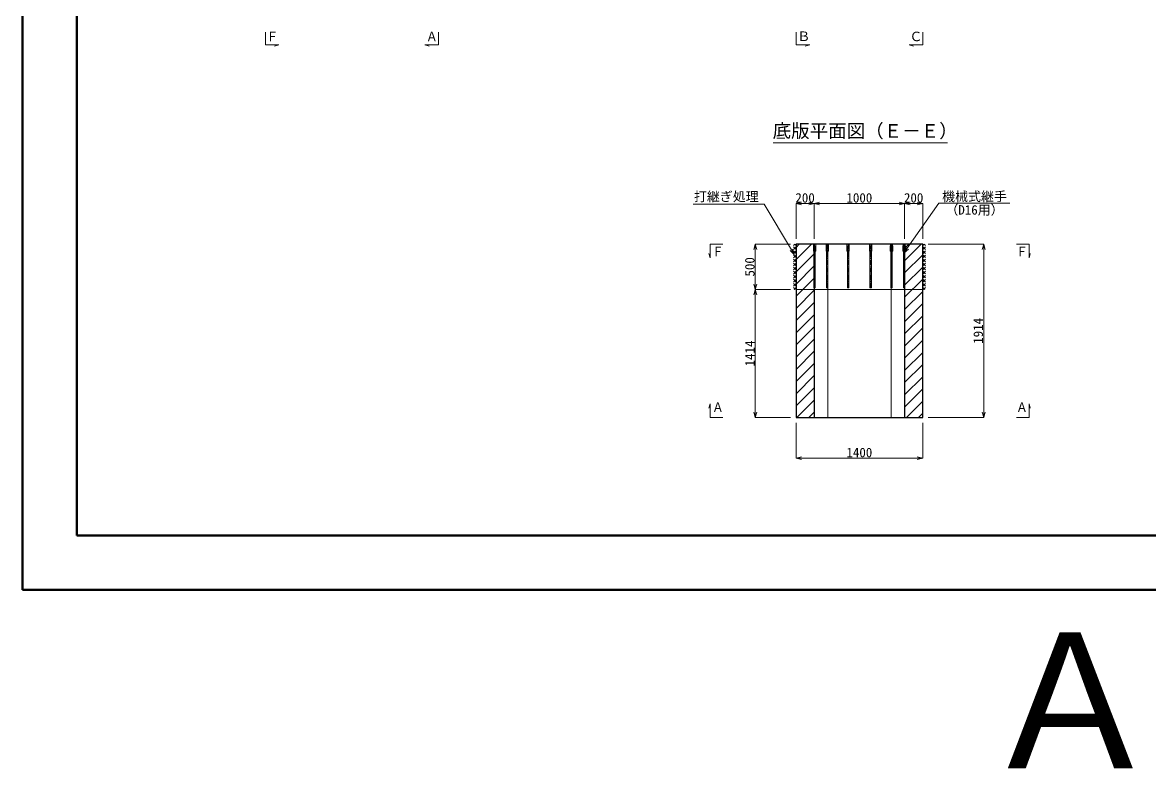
# Model space of a CAD drawing. Header units: millimetres. Extents: x 0 to 126150, y -2000 to 17820.
# Drawn here: x 0 to 12457, y -1975 to 6266 of the extents above; entities that cross this region are included whole.
import ezdxf
from ezdxf import colors
from ezdxf.entities.mleader import LeaderData, LeaderLine
from ezdxf.enums import TextEntityAlignment as Align
from ezdxf.math import Vec2, Vec3

# ---------------------------------------------------------------- set-up
doc = ezdxf.new("R2010")
doc.units = ezdxf.units.MM
doc.header["$LTSCALE"] = 30
doc.linetypes.add('CENTER2', pattern=[28.575, 19.05, -3.175, 3.175, -3.175])
doc.linetypes.add('HIDDEN2', pattern=[4.7625, 3.175, -1.5875])
for name, color, linetype, lineweight in [('0その他', 7, 'Continuous', 13), ('0タイトル', 7, 'Continuous', 13), ('0中心線', 7, 'CENTER2', 5), ('0寸法', 7, 'Continuous', 5), ('0文字', 41, 'Continuous', 5), ('1Pca-BOX', 3, 'Continuous', 25), ('1打継ぎ処理', 8, 'Continuous', 9), ('3機械式継手', 220, 'Continuous', 13), ('D-TTL', 2, 'Continuous', 50)]:
    doc.layers.add(name, color=color, linetype=linetype, lineweight=lineweight)
doc.layers.add('D-WORK作業ﾚｲﾔ', color=9, linetype='Continuous', lineweight=5, plot=False)
doc.styles.get("Standard").update_dxf_attribs({"font": 'MS Gothic.ttf'})
doc.styles.add('寸法文字', font='MS Gothic.ttf')
doc.dimstyles.new('1／30', dxfattribs={"dimscale": 30, "dimtxt": 3.5, "dimasz": 2, "dimexe": 0, "dimexo": 2, "dimgap": 0.3, "dimtad": 1, "dimdec": 0, "dimzin": 1, "dimdsep": 46, "dimtxsty": '寸法文字', "dimblk": 'OPEN30', "dimcen": 2.5, "dimclrd": 256, "dimclre": 256, "dimclrt": 256, "dimadec": 0, "dimazin": 0, "dimtfac": 1, "dimtdec": 0, "dimtmove": 0, "dimatfit": 3, "dimldrblk": 'OPEN30', "dimfxl": 1, "dimlwd": -1, "dimlwe": -1, "dimarcsym": 0})

# ---------------------------------------------------------------- blocks, each defined once
blk = doc.blocks.new('_Open30')
at = {"color": 0, "linetype": 'ByBlock', "lineweight": -2}
for p, q in [((-1, 0.27), (0, 0)), ((0, 0), (-1, -0.27)), ((0, 0), (-1, 0))]:
    blk.add_line(p, q, dxfattribs=at)
blk = doc.blocks.new('*D159')
at = {"layer": '0寸法', "transparency": 16777216}
for p, q in [((10010, 3817), (10625, 3817)), ((10625, 1963), (10625, 3757)), ((10010, 1903), (10625, 1903))]:
    blk.add_line(p, q, dxfattribs=at)
at = {"layer": 'Defpoints', "color": 0, "transparency": 16777216}
for p in [(9950, 3817), (10625, 3817), (9950, 1903)]:
    blk.add_point(p, dxfattribs=at)
at = {"layer": '0寸法', "transparency": 16777216, "xscale": 60, "yscale": 60, "zscale": 60}
for p, rotation in [((10625, 3817), 90), ((10625, 1903), 270)]:
    blk.add_blockref('_Open30', p, dxfattribs=dict(at, rotation=rotation))
at = {"layer": '0寸法', "transparency": 16777216, "insert": (10564, 2860), "char_height": 105, "attachment_point": 5, "rotation": 90, "style": '寸法文字'}
blk.add_mtext('1914', dxfattribs=at)
blk = doc.blocks.new('*D160')
at = {"layer": '0寸法', "transparency": 16777216}
for p, q in [((8550, 3877), (8550, 4267)), ((8610, 4267), (8690, 4267)), ((8750, 3877), (8750, 4267))]:
    blk.add_line(p, q, dxfattribs=at)
at = {"layer": 'Defpoints', "color": 0, "transparency": 16777216}
for p in [(8750, 4267), (8550, 3817), (8750, 3817)]:
    blk.add_point(p, dxfattribs=at)
at = {"layer": '0寸法', "transparency": 16777216, "xscale": 60, "yscale": 60, "zscale": 60, "rotation": 180}
blk.add_blockref('_Open30', (8550, 4267), dxfattribs=at)
at = {"layer": '0寸法', "transparency": 16777216, "xscale": 60, "yscale": 60, "zscale": 60}
blk.add_blockref('_Open30', (8750, 4267), dxfattribs=at)
at = {"layer": '0寸法', "transparency": 16777216, "insert": (8650, 4329), "char_height": 105, "attachment_point": 5, "style": '寸法文字'}
blk.add_mtext('200', dxfattribs=at)
blk = doc.blocks.new('*D161')
at = {"layer": '0寸法', "transparency": 16777216}
for p, q in [((8750, 3877), (8750, 4267)), ((8810, 4267), (9690, 4267)), ((9750, 3877), (9750, 4267))]:
    blk.add_line(p, q, dxfattribs=at)
at = {"layer": 'Defpoints', "color": 0, "transparency": 16777216}
for p in [(9750, 4267), (8750, 3817), (9750, 3817)]:
    blk.add_point(p, dxfattribs=at)
at = {"layer": '0寸法', "transparency": 16777216, "xscale": 60, "yscale": 60, "zscale": 60, "rotation": 180}
blk.add_blockref('_Open30', (8750, 4267), dxfattribs=at)
at = {"layer": '0寸法', "transparency": 16777216, "xscale": 60, "yscale": 60, "zscale": 60}
blk.add_blockref('_Open30', (9750, 4267), dxfattribs=at)
at = {"layer": '0寸法', "transparency": 16777216, "insert": (9250, 4329), "char_height": 105, "attachment_point": 5, "style": '寸法文字'}
blk.add_mtext('1000', dxfattribs=at)
blk = doc.blocks.new('*D162')
at = {"layer": '0寸法', "transparency": 16777216}
for p, q in [((9750, 3877), (9750, 4267)), ((9810, 4267), (9890, 4267)), ((9950, 3877), (9950, 4267))]:
    blk.add_line(p, q, dxfattribs=at)
at = {"layer": 'Defpoints', "color": 0, "transparency": 16777216}
for p in [(9950, 4267), (9750, 3817), (9950, 3817)]:
    blk.add_point(p, dxfattribs=at)
at = {"layer": '0寸法', "transparency": 16777216, "xscale": 60, "yscale": 60, "zscale": 60, "rotation": 180}
blk.add_blockref('_Open30', (9750, 4267), dxfattribs=at)
at = {"layer": '0寸法', "transparency": 16777216, "xscale": 60, "yscale": 60, "zscale": 60}
blk.add_blockref('_Open30', (9950, 4267), dxfattribs=at)
at = {"layer": '0寸法', "transparency": 16777216, "insert": (9850, 4329), "char_height": 105, "attachment_point": 5, "style": '寸法文字'}
blk.add_mtext('200', dxfattribs=at)
blk = doc.blocks.new('*D163')
at = {"layer": '0寸法', "transparency": 16777216}
for p, q in [((8550, 1843), (8550, 1453)), ((9950, 1843), (9950, 1453)), ((8610, 1453), (9890, 1453))]:
    blk.add_line(p, q, dxfattribs=at)
at = {"layer": 'Defpoints', "color": 0, "transparency": 16777216}
for p in [(8550, 1903), (9950, 1903), (9950, 1453)]:
    blk.add_point(p, dxfattribs=at)
at = {"layer": '0寸法', "transparency": 16777216, "xscale": 60, "yscale": 60, "zscale": 60, "rotation": 180}
blk.add_blockref('_Open30', (8550, 1453), dxfattribs=at)
at = {"layer": '0寸法', "transparency": 16777216, "xscale": 60, "yscale": 60, "zscale": 60}
blk.add_blockref('_Open30', (9950, 1453), dxfattribs=at)
at = {"layer": '0寸法', "transparency": 16777216, "insert": (9250, 1515), "char_height": 105, "attachment_point": 5, "style": '寸法文字'}
blk.add_mtext('1400', dxfattribs=at)
blk = doc.blocks.new('*D224')
at = {"layer": '0寸法', "transparency": 16777216}
for p, q in [((8490, 3817), (8100, 3817)), ((8100, 3757), (8100, 3377)), ((8490, 3317), (8100, 3317))]:
    blk.add_line(p, q, dxfattribs=at)
at = {"layer": 'Defpoints', "color": 0, "transparency": 16777216}
for p in [(8550, 3817), (8100, 3317), (8550, 3317)]:
    blk.add_point(p, dxfattribs=at)
at = {"layer": '0寸法', "transparency": 16777216, "xscale": 60, "yscale": 60, "zscale": 60}
for p, rotation in [((8100, 3817), 90), ((8100, 3317), 270)]:
    blk.add_blockref('_Open30', p, dxfattribs=dict(at, rotation=rotation))
at = {"layer": '0寸法', "transparency": 16777216, "insert": (8039, 3567), "char_height": 105, "attachment_point": 5, "rotation": 90, "style": '寸法文字'}
blk.add_mtext('500', dxfattribs=at)
blk = doc.blocks.new('*D225')
at = {"layer": '0寸法', "transparency": 16777216}
for p, q in [((8490, 3317), (8100, 3317)), ((8100, 3257), (8100, 1963)), ((8490, 1903), (8100, 1903))]:
    blk.add_line(p, q, dxfattribs=at)
at = {"layer": 'Defpoints', "color": 0, "transparency": 16777216}
for p in [(8550, 3317), (8100, 1903), (8550, 1903)]:
    blk.add_point(p, dxfattribs=at)
at = {"layer": '0寸法', "transparency": 16777216, "xscale": 60, "yscale": 60, "zscale": 60}
for p, rotation in [((8100, 3317), 90), ((8100, 1903), 270)]:
    blk.add_blockref('_Open30', p, dxfattribs=dict(at, rotation=rotation))
at = {"layer": '0寸法', "transparency": 16777216, "insert": (8039, 2610), "char_height": 105, "attachment_point": 5, "rotation": 90, "style": '寸法文字'}
blk.add_mtext('1414', dxfattribs=at)

msp = doc.modelspace()

# ---------------------------------------------------------------- hatches: boundary and pattern name
at = {"layer": '0その他'}
h = msp.add_hatch(dxfattribs=at)
h.set_pattern_fill('ANSI31', color=256, scale=30)
h.set_pattern_definition([(45, (-50460, 0), (-67.35192, 67.35192), [])])
h.paths.add_polyline_path([(8550.1, 1903.3), (8750.1, 1903.3), (8750.1, 3817.3), (8550.1, 3817.3)])
h.paths.add_polyline_path([(9950.1, 3817.3), (9750.1, 3817.3), (9750.1, 1903.3), (9950.1, 1903.3)])
at = {"layer": '1打継ぎ処理'}
h = msp.add_hatch(dxfattribs=at)
h.set_pattern_fill('ANSI37', color=256, scale=10, angle=90)
h.set_pattern_definition([(135, (17920.006, -12032.43), (-22.45064, -22.45064), []), (225, (17920.006, -12032.43), (22.45064, -22.45064), [])])
h.paths.add_polyline_path([(8520.1, 3817.3), (8520.1, 3317.3), (8550.1, 3317.3), (8550.1, 3817.3)])
h = msp.add_hatch(dxfattribs=at)
h.set_pattern_fill('ANSI37', color=256, scale=10, angle=90)
h.set_pattern_definition([(135, (19350.006, -12032.43), (-22.45064, -22.45064), []), (225, (19350.006, -12032.43), (22.45064, -22.45064), [])])
h.paths.add_polyline_path([(9950.1, 3817.3), (9950.1, 3317.3), (9980.1, 3317.3), (9980.1, 3817.3)])

# ---------------------------------------------------------------- linework, layer by layer
at = {"layer": '0タイトル'}
msp.add_line((8296, 4939), (10224.1, 4939), dxfattribs=at)
at = {"layer": '0中心線', "ltscale": 0.1}
for p, q in [((8755.1, 3817.3), (8755.1, 3335.3)), ((8895.1, 3817.3), (8895.1, 3335.3)), ((9125.1, 3817.3), (9125.1, 3335.3)), ((9375.1, 3817.3), (9375.1, 3335.3)), ((9605.1, 3817.3), (9605.1, 3335.3)), ((9745.1, 3817.3), (9745.1, 3335.3))]:
    msp.add_line(p, q, dxfattribs=at)
at = {"layer": '0文字'}
for points in [[(2684.1, 6159.1), (2684.1, 6020), (2834.7, 6020), (2786.2, 6005.3)], [(4598.1, 6159.1), (4598.1, 6020), (4447.5, 6020), (4496, 6005.3)], [(8550.1, 6159.1), (8550.1, 6020), (8700.7, 6020), (8652.2, 6005.3)], [(9950.1, 6159.1), (9950.1, 6020), (9799.5, 6020), (9848, 6005.3)], [(7739.2, 3817.3), (7600.1, 3817.3), (7600.1, 3666.7), (7585.4, 3715.2)], [(10986, 3817.3), (11125.1, 3817.3), (11125.1, 3666.7), (11139.7, 3715.2)], [(7739.2, 1903.3), (7600.1, 1903.3), (7600.1, 2053.9), (7585.4, 2005.4)], [(10986, 1903.3), (11125.1, 1903.3), (11125.1, 2053.9), (11139.7, 2005.4)]]:
    msp.add_lwpolyline(points, dxfattribs=at)
at = {"layer": '1Pca-BOX'}
for p, q in [((8750.1, 3817.3), (8750.1, 1903.3)), ((9750.1, 3817.3), (9750.1, 1903.3))]:
    msp.add_line(p, q, dxfattribs=at)
at = {"layer": '1Pca-BOX', "lineweight": 9}
for p, q in [((8900.1, 3817.3), (8900.1, 1903.3)), ((9600.1, 3817.3), (9600.1, 1903.3))]:
    msp.add_line(p, q, dxfattribs=at)
at = {"layer": '1Pca-BOX'}
msp.add_lwpolyline([(8550.1, 1903.3), (9950.1, 1903.3), (9950.1, 3817.3), (8550.1, 3817.3)], close=True, dxfattribs=at)
at = {"layer": '3機械式継手'}
for p, q in [((8742.3, 3799.3), (8741.8, 3795.3)), ((8741.8, 3740.3), (8741.8, 3795.3)), ((8768.3, 3740.3), (8741.8, 3740.3)), ((8742.3, 3817.3), (8767.8, 3817.3)), ((8742.3, 3817.3), (8767.8, 3817.3)), ((8742.3, 3799.3), (8742.3, 3817.3)), ((8747.1, 3740.3), (8747.1, 3335.3)), ((8763.1, 3740.3), (8763.1, 3335.3)), ((8767.8, 3799.3), (8767.8, 3817.3)), ((8767.8, 3799.3), (8768.3, 3795.3)), ((8768.3, 3740.3), (8768.3, 3795.3)), ((8882.3, 3799.3), (8881.8, 3795.3)), ((8881.8, 3740.3), (8881.8, 3795.3)), ((8908.3, 3740.3), (8881.8, 3740.3)), ((8882.3, 3817.3), (8907.8, 3817.3)), ((8882.3, 3817.3), (8907.8, 3817.3)), ((8882.3, 3799.3), (8882.3, 3817.3)), ((8887.1, 3740.3), (8887.1, 3335.3)), ((8903.1, 3740.3), (8903.1, 3335.3)), ((8907.8, 3799.3), (8907.8, 3817.3)), ((8907.8, 3799.3), (8908.3, 3795.3)), ((8908.3, 3740.3), (8908.3, 3795.3)), ((9112.3, 3799.3), (9111.8, 3795.3)), ((9111.8, 3740.3), (9111.8, 3795.3)), ((9138.3, 3740.3), (9111.8, 3740.3)), ((9112.3, 3817.3), (9137.8, 3817.3)), ((9112.3, 3817.3), (9137.8, 3817.3)), ((9112.3, 3799.3), (9112.3, 3817.3)), ((9117.1, 3740.3), (9117.1, 3335.3)), ((9133.1, 3740.3), (9133.1, 3335.3)), ((9137.8, 3799.3), (9137.8, 3817.3)), ((9137.8, 3799.3), (9138.3, 3795.3)), ((9138.3, 3740.3), (9138.3, 3795.3)), ((9362.3, 3799.3), (9361.8, 3795.3)), ((9361.8, 3740.3), (9361.8, 3795.3)), ((9388.3, 3740.3), (9361.8, 3740.3)), ((9362.3, 3817.3), (9387.8, 3817.3)), ((9362.3, 3817.3), (9387.8, 3817.3)), ((9362.3, 3799.3), (9362.3, 3817.3)), ((9367.1, 3740.3), (9367.1, 3335.3)), ((9383.1, 3740.3), (9383.1, 3335.3)), ((9387.8, 3799.3), (9387.8, 3817.3)), ((9387.8, 3799.3), (9388.3, 3795.3)), ((9388.3, 3740.3), (9388.3, 3795.3)), ((9592.3, 3799.3), (9591.8, 3795.3)), ((9591.8, 3740.3), (9591.8, 3795.3)), ((9618.3, 3740.3), (9591.8, 3740.3)), ((9592.3, 3817.3), (9617.8, 3817.3)), ((9592.3, 3817.3), (9617.8, 3817.3)), ((9592.3, 3799.3), (9592.3, 3817.3)), ((9597.1, 3740.3), (9597.1, 3335.3)), ((9613.1, 3740.3), (9613.1, 3335.3)), ((9617.8, 3799.3), (9617.8, 3817.3)), ((9617.8, 3799.3), (9618.3, 3795.3)), ((9618.3, 3740.3), (9618.3, 3795.3)), ((9732.3, 3799.3), (9731.8, 3795.3)), ((9731.8, 3740.3), (9731.8, 3795.3)), ((9758.3, 3740.3), (9731.8, 3740.3)), ((9732.3, 3817.3), (9757.8, 3817.3)), ((9732.3, 3817.3), (9757.8, 3817.3)), ((9732.3, 3799.3), (9732.3, 3817.3)), ((9737.1, 3740.3), (9737.1, 3335.3)), ((9753.1, 3740.3), (9753.1, 3335.3)), ((9757.8, 3799.3), (9757.8, 3817.3)), ((9757.8, 3799.3), (9758.3, 3795.3)), ((9758.3, 3740.3), (9758.3, 3795.3)), ((8763.1, 3335.3), (8747.1, 3335.3)), ((8903.1, 3335.3), (8887.1, 3335.3)), ((9133.1, 3335.3), (9117.1, 3335.3)), ((9383.1, 3335.3), (9367.1, 3335.3)), ((9613.1, 3335.3), (9597.1, 3335.3)), ((9753.1, 3335.3), (9737.1, 3335.3))]:
    msp.add_line(p, q, dxfattribs=at)
at = {"layer": '3機械式継手', "linetype": 'HIDDEN2', "ltscale": 0.6}
for p, q in [((8747.1, 3740.3), (8747.1, 3817.3)), ((8763.1, 3796.3), (8747.1, 3796.3)), ((8763.1, 3785.3), (8747.1, 3785.3)), ((8763.1, 3740.3), (8763.1, 3817.3)), ((8887.1, 3740.3), (8887.1, 3817.3)), ((8903.1, 3796.3), (8887.1, 3796.3)), ((8903.1, 3785.3), (8887.1, 3785.3)), ((8903.1, 3740.3), (8903.1, 3817.3)), ((9117.1, 3740.3), (9117.1, 3817.3)), ((9133.1, 3796.3), (9117.1, 3796.3)), ((9133.1, 3785.3), (9117.1, 3785.3)), ((9133.1, 3740.3), (9133.1, 3817.3)), ((9367.1, 3740.3), (9367.1, 3817.3)), ((9383.1, 3796.3), (9367.1, 3796.3)), ((9383.1, 3785.3), (9367.1, 3785.3)), ((9383.1, 3740.3), (9383.1, 3817.3)), ((9597.1, 3740.3), (9597.1, 3817.3)), ((9613.1, 3796.3), (9597.1, 3796.3)), ((9613.1, 3785.3), (9597.1, 3785.3)), ((9613.1, 3740.3), (9613.1, 3817.3)), ((9737.1, 3740.3), (9737.1, 3817.3)), ((9753.1, 3796.3), (9737.1, 3796.3)), ((9753.1, 3785.3), (9737.1, 3785.3)), ((9753.1, 3740.3), (9753.1, 3817.3))]:
    msp.add_line(p, q, dxfattribs=at)
at = {"layer": 'D-TTL'}
for points in [[(0, 0), (25230, 0), (25230, 17820), (0, 17820)], [(600, 600), (24630, 600), (24630, 17220), (600, 17220)]]:
    msp.add_lwpolyline(points, close=True, dxfattribs=at)
at = {"layer": 'D-WORK作業ﾚｲﾔ'}
msp.add_line((8550.1, 3317.3), (9950.1, 3317.3), dxfattribs=at)

# ---------------------------------------------------------------- texts
msp.add_text('Ａ１', height=1500).set_placement((12615, -2425.2), align=Align.BOTTOM_CENTER)
at = {"layer": '0タイトル'}
msp.add_text('底版平面図（Ｅ－Ｅ）', height=150, dxfattribs=at).set_placement((9314.3, 4949.5), align=Align.BOTTOM_CENTER)
at = {"layer": '0文字', "width": 0.9}
for s, p in [('Ｆ', (2697.8, 6060.3)), ('Ａ', (4459.9, 6060.3)), ('Ｆ', (7621.8, 3683.8)), ('Ｆ', (10982.4, 3683.8)), ('Ａ', (7621.8, 1963.3)), ('Ａ', (10982.4, 1963.3))]:
    msp.add_text(s, height=105, dxfattribs=at).set_placement(p)
at = {"layer": '0文字', "style": '寸法文字'}
for s, p in [('Ｂ', (8564.5, 6062.4)), ('Ｃ', (9803.7, 6060.3))]:
    msp.add_text(s, height=105, dxfattribs=at).set_placement(p)

# ---------------------------------------------------------------- dimensions: what is measured, and where the dimension line sits
at = {"layer": '0寸法'}
for base, p1, p2, picture, middle in [((8750.1, 4267.3), (8550.1, 3817.3), (8750.1, 3817.3), '*D160', (8650.1, 4267.3)), ((9950.1, 4267.3), (9750.1, 3817.3), (9950.1, 3817.3), '*D162', (9850.1, 4267.3))]:
    dim = msp.add_linear_dim(base=base, p1=p1, p2=p2, dimstyle='1／30', dxfattribs=at)
    dim.commit()
    dim.dimension.update_dxf_attribs({"geometry": picture, "text_midpoint": middle, "dimtype": 160})
for base, p1, p2, picture, middle in [((9750.1, 4267.3), (8750.1, 3817.3), (9750.1, 3817.3), '*D161', (9250.1, 4328.8)), ((9950.1, 1453.3), (8550.1, 1903.3), (9950.1, 1903.3), '*D163', (9250.1, 1514.8))]:
    dim = msp.add_linear_dim(base=base, p1=p1, p2=p2, dimstyle='1／30', dxfattribs=at)
    dim.commit()
    dim.dimension.update_dxf_attribs({"geometry": picture, "text_midpoint": middle})
for base, p1, p2, picture, middle in [((8100.1, 3317.3), (8550.1, 3817.3), (8550.1, 3317.3), '*D224', (8038.6, 3567.3)), ((10625.1, 3817.3), (9950.1, 1903.3), (9950.1, 3817.3), '*D159', (10563.6, 2860.3)), ((8100.1, 1903.3), (8550.1, 3317.3), (8550.1, 1903.3), '*D225', (8038.6, 2610.3))]:
    dim = msp.add_linear_dim(base=base, p1=p1, p2=p2, angle=90, dimstyle='1／30', dxfattribs=at)
    dim.commit()
    dim.dimension.update_dxf_attribs({"geometry": picture, "text_midpoint": middle})

# ---------------------------------------------------------------- leaders
at = {"layer": '0文字'}
ml = msp.add_multileader_mtext('Standard', dxfattribs=at)
ml.set_content('打継ぎ処理', color=256, style='寸法文字')
ml.set_leader_properties(color=256, linetype='ByLayer', lineweight=-1)
ml.set_arrow_properties(name='OPEN30')
ml.build(insert=Vec2(0, 0))
ml.multileader.update_dxf_attribs({"text_left_attachment_type": 6, "text_right_attachment_type": 5, "dogleg_length": 0, "arrow_head_size": 60, "scale": 30})
ctx = ml.context
ctx.base_point, ctx.scale, ctx.char_height, ctx.arrow_head_size, ctx.landing_gap_size, ctx.plane_origin = Vec3(7409.6, 4270.6), 30, 105, 60, 60, Vec3(8930.3, 5183.8)
ctx.left_attachment, ctx.right_attachment, ctx.text_align_type = 6, 5, 2
notes = []
notes.append((ctx, [(1, (1, 1, 0), (8197.5, 4261), (-1, 0), 0, [(1, [(8528.9, 3704.1)], 0, [])])]))
ctx.mtext.insert, ctx.mtext.alignment, ctx.mtext.flow_direction = Vec3(8137.5, 4396.6), 3, 5
ml = msp.add_multileader_mtext('Standard', dxfattribs=at)
ml.set_content('機械式継手\\P（D16用）', color=256, style='寸法文字')
ml.set_leader_properties(color=256, linetype='ByLayer', lineweight=-1)
ml.set_arrow_properties(name='OPEN30')
ml.build(insert=Vec2(0, 0))
ml.multileader.update_dxf_attribs({"text_left_attachment_type": 6, "text_right_attachment_type": 5, "dogleg_length": 0, "arrow_head_size": 60, "scale": 30})
ctx = ml.context
ctx.base_point, ctx.scale, ctx.char_height, ctx.arrow_head_size, ctx.landing_gap_size, ctx.plane_origin = Vec3(10128.4, 4271.7), 30, 105, 60, 60, Vec3(9884.4, 3838.9)
ctx.left_attachment, ctx.right_attachment, ctx.text_align_type = 6, 5, 1
notes.append((ctx, [(0, (1, 1, 0), (10128.4, 4271.7), (1, 0), 0, [(0, [(9745.1, 3723.2)], 0, [])])]))
ctx.mtext.insert, ctx.mtext.alignment, ctx.mtext.line_spacing_factor, ctx.mtext.flow_direction = Vec3(10522.6, 4397.7), 2, 0.85, 5
for ctx, leaders in notes:
    for number, flags, end, landing, length, lines in leaders:
        leader = LeaderData()
        leader.index, (leader.has_last_leader_line, leader.has_dogleg_vector, leader.attachment_direction) = number, flags
        leader.last_leader_point, leader.dogleg_vector, leader.dogleg_length = Vec3(end), Vec3(landing), length
        for number, points, colour, breaks in lines:
            line = LeaderLine()
            line.index, line.vertices, line.color, line.breaks = number, Vec3.list(points), colors.encode_raw_color(colour), breaks
            leader.lines.append(line)
        ctx.leaders.append(leader)

doc.saveas('drawing.dxf')
